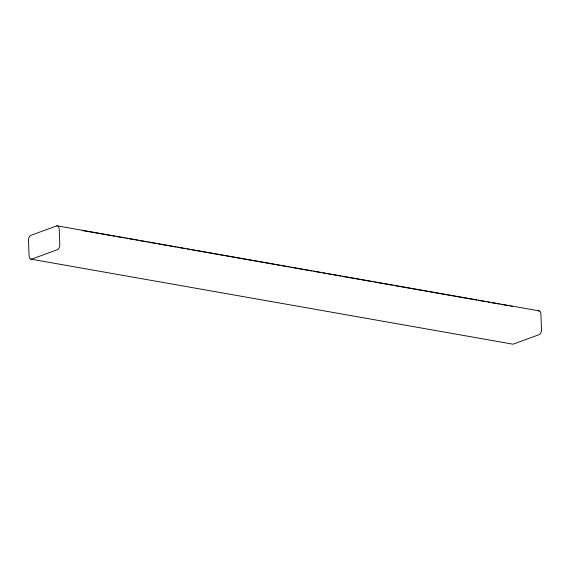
<?xml version="1.0" encoding="UTF-8"?>
<svg xmlns="http://www.w3.org/2000/svg" width="570" height="570" viewBox="0 0 570 570"><rect width="100%" height="100%" fill="white"/><g stroke="black" fill="none" stroke-linecap="round" stroke-linejoin="round"><path stroke-width="0.85" d="M82.144 230.508L104.98 234.505M57.492 225.898L539.206 310.871M106.683 234.833L114.62 236.208M116.323 236.536L124.26 237.911M125.963 238.239L127.766 238.524M129.468 238.851L133.9 239.607M135.603 239.934L137.406 240.227M139.109 240.554L147.046 241.929M148.749 242.257L156.686 243.625M158.389 243.953L166.333 245.328M168.029 245.656L175.973 247.031M177.676 247.359L185.613 248.727M187.316 249.054L279.393 265.271M281.096 265.599L289.033 266.974M290.736 267.302L302.178 269.289M303.881 269.617L311.818 270.992M313.521 271.32L321.459 272.688M323.161 273.016L331.099 274.391M332.802 274.719L340.739 276.094M342.442 276.421L373.172 281.815M374.875 282.143L382.812 283.511M384.515 283.839L392.452 285.214M394.155 285.541L476.591 300.055M478.294 300.383L486.231 301.758M487.934 302.086L489.737 302.371M491.44 302.698L495.872 303.454M497.574 303.781L499.377 304.074M501.08 304.401L509.017 305.777M510.72 306.104L512.523 306.396M30.794 259.129L512.508 344.102A4.111 2.501 -80 0 0 513.499 344.045L539.085 334.69A4.111 2.501 -80 0 0 541.5 329.788L540.916 313.949A4.111 2.501 -80 0 0 538.215 310.928M56.501 225.955L30.915 235.31A4.111 2.501 -80 0 0 28.5 240.212L29.084 256.051A4.111 2.501 -80 0 0 31.785 259.072L57.37 249.717A4.111 2.501 -80 0 0 59.786 244.822L59.202 228.983A4.111 2.501 -80 0 0 56.501 225.955"/></g></svg>
